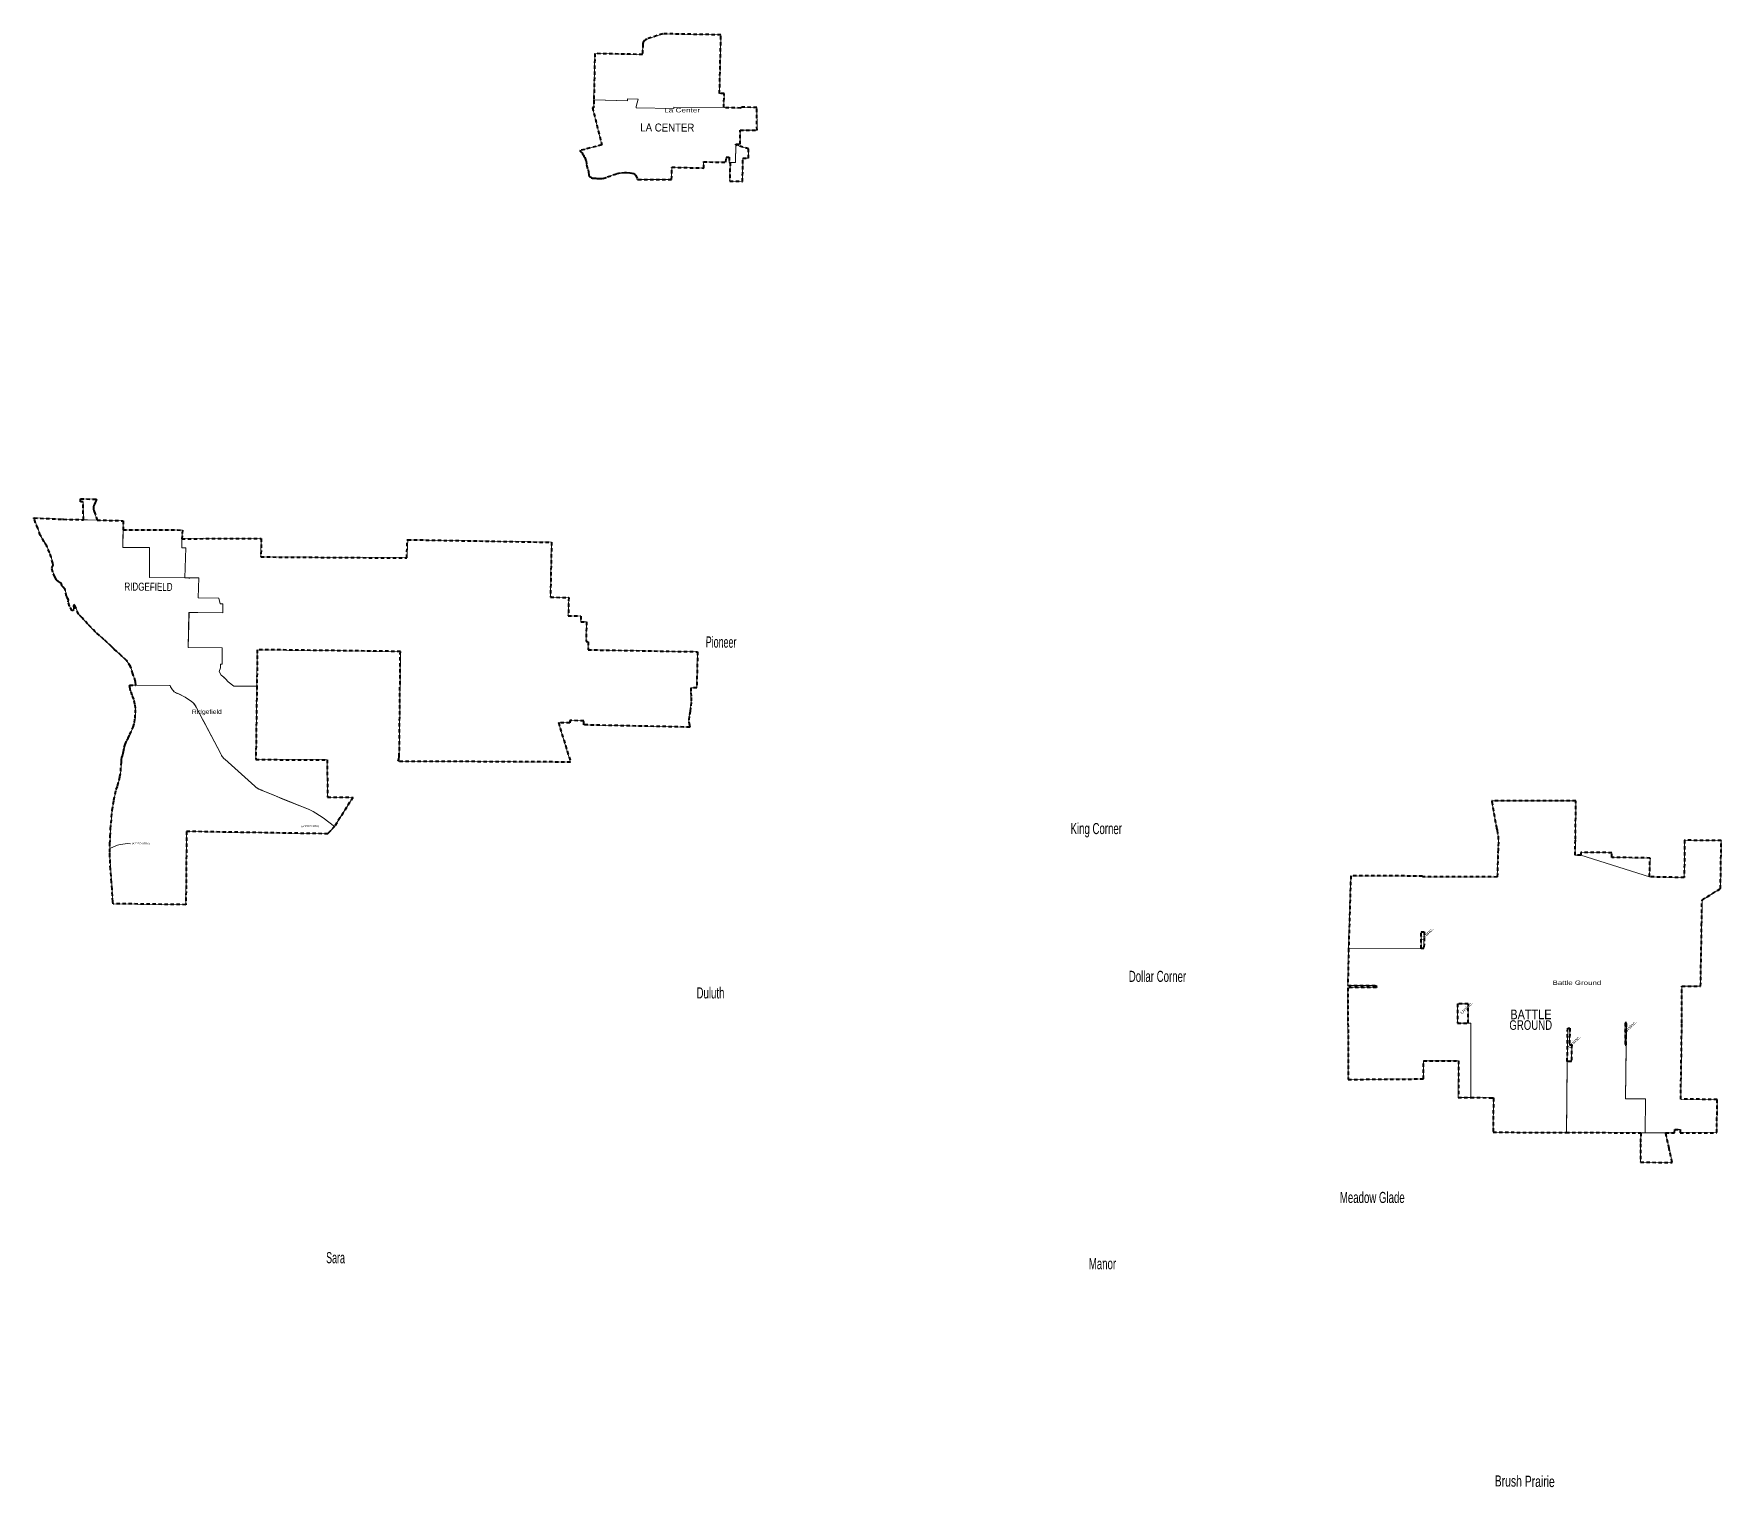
# Model space of a CAD drawing. Header units: feet. Extents: x -903180 to 1023491, y -707744 to 564635.
# Drawn here: x -447946 to -387109, y -643884 to -591494 of the extents above; entities that cross this region are included whole.
import ezdxf

# ---------------------------------------------------------------- set-up
doc = ezdxf.new("R2010")
doc.units = ezdxf.units.FT
doc.header["$LTSCALE"] = 80
doc.linetypes.add('SHORT_DASHED', pattern=[2.7, 1.5, -1.2])
for name, color, linetype, lineweight in [('1', 7, 'Continuous', 13), ('13', 7, 'SHORT_DASHED', 40), ('58', 7, 'Continuous', 13)]:
    doc.layers.add(name, color=color, linetype=linetype, lineweight=lineweight)
for name, color, linetype in [('14', 7, 'Continuous'), ('16', 7, 'Continuous'), ('36', 7, 'Continuous')]:
    doc.layers.add(name, color=color, linetype=linetype)

msp = doc.modelspace()

# ---------------------------------------------------------------- linework, layer by layer
at = {"layer": '1'}
msp.add_arc((-444543.91, -621967.48), 1281.3, 86.10675, 119.72474, dxfattribs=at)
at = {"layer": '13'}
msp.add_line((-445671.83, -608267.92), (-445691.76, -608306.52), dxfattribs=at)
for points in [[(-426178.04, -596745.88), (-426156.87, -596745.95), (-424948.66, -596750.32), (-424940.08, -596305.18), (-423786.59, -596334.35), (-423795.38, -596110.11), (-422990.4, -596125.75), (-422988.08, -595941.46), (-422872.33, -595944.82), (-422875.49, -596129.47), (-422844.13, -596129.62), (-422848.55, -596802.49), (-422390.98, -596815.37), (-422382.37, -595975.03), (-422183.7, -595975.73), (-422178.1, -595675.59), (-422176.36, -595647.79), (-422379.49, -595581.83), (-422633.98, -595503.6), (-422635.43, -595470.48), (-422475.28, -595472.62), (-422475.68, -594964.19), (-421870.68, -594966.79), (-421876.57, -594150.34), (-422457.8, -594141.86), (-422458.1, -594172.39), (-423068.55, -594156.81), (-423056.66, -593648.16), (-423221.63, -593645.04), (-423172.27, -591533.59), (-425271.43, -591493.96), (-425837.61, -591683.25), (-425893.96, -591707.44), (-425931.12, -591740.64), (-425956.61, -591773.78), (-425974.41, -591809.41), (-425984.91, -591844.12), (-425985.37, -591853.26), (-425987.33, -591868.9), (-426001, -592240.32), (-427717.77, -592207.91), (-427751.11, -593877.68), (-427751.3, -593897.5), (-427753.71, -594154.52), (-427802.98, -594153.38), (-427468.57, -595498.58), (-428244.5, -595703.87), (-428262.52, -595708.64), (-428244.5, -595727.57), (-428226.23, -595746.76), (-428208.11, -595754.54), (-428175.64, -595790.17), (-428167.29, -595818.11), (-428124.63, -595867.63), (-428110.07, -595911.52), (-428077.57, -595949.16), (-428035.91, -596078.82), (-428017.96, -596234.83), (-427961.8, -596404.37), (-427942.83, -596480.24), (-427939.56, -596582.36), (-427923.05, -596622.21), (-427898.71, -596647.93), (-427888.63, -596653.81), (-427842.14, -596689.27), (-427801.98, -596698.77), (-427669.85, -596699.05), (-427639.67, -596710.69), (-427557.53, -596715.63), (-427425.51, -596707.91), (-427258.01, -596653.66), (-426907.22, -596528.94), (-426753.42, -596500.91), (-426651.39, -596495.59), (-426575.25, -596500.6), (-426445.81, -596507.18), (-426328.7, -596525.46), (-426272.15, -596564.79), (-426257.87, -596586.64), (-426247.76, -596594.52), (-426187.25, -596725.88)], [(-388788.7, -631110.18), (-388786.83, -630985.19), (-388586.81, -630985.74), (-388589.29, -631108.33), (-387273.17, -631102.95), (-387250.47, -629907.01), (-388570.48, -629896.22), (-388529.24, -627145.31), (-388526, -625820.23), (-387852.01, -625817.46), (-387815.51, -623636.88), (-387815.17, -623616.86), (-387800.84, -622719.03), (-387135.39, -622306.71), (-387108.84, -620577.41), (-388428.36, -620562.95), (-388444.78, -621907.08), (-389695.03, -621884.12), (-389676.3, -621204.4), (-391055.17, -621180.51), (-391056.13, -621011.52), (-392171.13, -621008.6), (-392168.74, -621104.57), (-392379.22, -621106.72), (-392368.38, -620520.29), (-392346.21, -619146.28), (-395371.65, -619146.22), (-395381.2, -619146.22), (-395377.72, -619166.22), (-395217.1, -620088.88), (-395213.26, -620110.95), (-395208.98, -620128.88), (-395192.03, -620199.81), (-395155.98, -620420.81), (-395143.23, -620644.36), (-395153.22, -620853.3), (-395154.41, -620878.22), (-395154.85, -620893.3), (-395185.25, -621888.1), (-397881.26, -621877.31), (-397880.79, -621853.93), (-400464.38, -621845.88), (-400544.23, -624478.34), (-400570.94, -625803.52), (-399543.63, -625792.98), (-399543.19, -625872.58), (-400571.09, -625877.67), (-400556.34, -629185.38), (-397837.93, -629166.31), (-397847.48, -628515.23), (-396577.46, -628516.05), (-396587.49, -629838.31), (-396135.49, -629839.65), (-395354.26, -629842.97), (-395320.76, -629843.12), (-395321.01, -629863.06), (-395336.51, -631088.06), (-392693.69, -631099.32), (-390012.85, -631106.08), (-390016.64, -631506.53), (-390017.48, -632170.37), (-388872.93, -632175.36), (-388987.06, -631675.05), (-389118.16, -631107.98)], [(-397924.23, -623860.23), (-397816.27, -623862.18), (-397828.36, -624461.99), (-397933.17, -624461.92)], [(-396235.49, -626456.2), (-396615.49, -626457.64), (-396615.49, -627157.65), (-396235.49, -627156.2)], [(-390577.48, -627938.01), (-390537.48, -627937.95), (-390527.14, -627142.09), (-390567.15, -627142.09)], [(-392512.67, -628534.73), (-392660.4, -628534.52), (-392644.83, -627334.55), (-392569.83, -627334.76), (-392577.61, -627934.74), (-392500.27, -627933.55)]]:
    msp.add_lwpolyline(points, close=True, dxfattribs=at)
for points in [[(-442460.97, -622886.2), (-445082.19, -622849.76), (-445098.18, -622766.79), (-445106.19, -622562.47), (-445120.2, -622324.1), (-445146.22, -622069.69), (-445159.35, -621856.09), (-445182.61, -621602.96), (-445200.05, -621154.9), (-445202.95, -620989.05), (-445197.14, -620686.46), (-445191.32, -620411.52), (-445173.88, -620156.93), (-445121.55, -619476.1), (-445054.68, -619115.32), (-444976.17, -618734.17), (-444920.93, -618600.33), (-444862.79, -618393.75), (-444836.62, -618271.55), (-444810.46, -618070.79), (-444787.92, -617747.84), (-444776.28, -617653.28), (-444764.65, -617581.99), (-444746.48, -617517.26), (-444721.41, -617426.33), (-444708.32, -617363.78), (-444682.89, -617226.32), (-444648, -617107.04), (-444584.03, -616961.56), (-444543.33, -616885.92), (-444485.18, -616752.08), (-444365.98, -616487.32), (-444314.5, -616316.8), (-444290.38, -616157.09), (-444281.66, -615976.7), (-444278.75, -615805.04), (-444296.19, -615659.57), (-444339.81, -615479.18), (-444392.14, -615330.8), (-444453.2, -615176.6), (-444470.38, -615107.89), (-444491.08, -614971.39), (-444260.87, -614973.6), (-444278.57, -614839.82), (-444370.15, -614560.61), (-444455.5, -614299.35), (-444600.39, -614078.91), (-444792.81, -613899.16), (-445049.87, -613672.18), (-445145.12, -613579.29), (-445414.57, -613322.44), (-445726.21, -613054.11), (-446004.05, -612767.31), (-446196.98, -612547.51), (-446334.81, -612411.11), (-446481.21, -612070.52), (-446512.86, -612100.98), (-446499.09, -612241), (-446558.53, -612289.85), (-446662.74, -612120.96), (-446706.66, -611971.32), (-446691.55, -611899.01), (-446767.19, -611773.82), (-446816.42, -611520.09), (-446916.26, -611404.08), (-446934.88, -611382.45), (-446938.96, -611364.08), (-446946.43, -611330.4), (-446950.93, -611317.75), (-446957.96, -611297.99), (-446978.34, -611285.32), (-447050.17, -611240.69), (-447127.87, -611175.72), (-447191.13, -611070.68), (-447253.65, -610887.3), (-447298.52, -610748.27), (-447251.42, -610652.24), (-447258.78, -610581.85), (-447314.93, -610362.35), (-447381.64, -610197.01), (-447477.81, -609963.1), (-447574.71, -609805.53), (-447711.05, -609571.27), (-447799.02, -609319.35), (-447938.64, -608966.48), (-447945.81, -608946.7), (-447930.64, -608947.38), (-446908.34, -608993.2), (-446890.66, -608994), (-446868.34, -608994.54), (-446154.21, -609011.9), (-446166.66, -608361.68), (-446262.45, -608360.03), (-446264.39, -608258.64), (-445671.83, -608267.92)], [(-445691.76, -608306.52), (-445695.86, -608317.77), (-445726.93, -608383.55), (-445758.7, -608451.67), (-445779.94, -608498.03), (-445789, -608545.16), (-445793.75, -608593.63), (-445791.06, -608631.26), (-445783.14, -608675.28), (-445763.99, -608717.63), (-445655.37, -609024.04), (-444723.62, -609046.7), (-444723.93, -609368.9), (-442581.57, -609381.18), (-442603.63, -609694.33), (-439743.94, -609689.49), (-439755.83, -610350.11), (-434492.79, -610389.58), (-434483.44, -609731.19), (-434463.44, -609731.1), (-429277.38, -609822.71), (-429320.08, -611802.26), (-428660.17, -611813.97), (-428674.41, -612473.82), (-428221.48, -612481.86), (-428225.97, -612689.82), (-428018.01, -612693.51), (-428033.37, -613405.35), (-427953.38, -613406.77), (-427959.68, -613698.7), (-424011.78, -613768.74), (-424046.53, -615071.31), (-424258.62, -615069.01), (-424252.92, -615253.54), (-424245.39, -615423.11), (-424241.62, -615600.21), (-424264.23, -615788.62), (-424286.84, -615928.04), (-424316.98, -616101.37), (-424328.29, -616293.54), (-424301.91, -616414.12), (-424298.26, -616488.08), (-428112.88, -616405.12), (-428110.68, -616258.13), (-428623.57, -616246.97), (-428624.87, -616333.95), (-429030.38, -616325.13), (-428592.29, -617745.72), (-434809.43, -617718.78), (-434781.6, -617635.28), (-434768.18, -617541.34), (-434729.18, -613758.45), (-439885.63, -613694.21), (-439902, -615013.19), (-439939.31, -617654.16), (-437370.9, -617669.15), (-437350.29, -619009.12), (-436441.87, -619016.91), (-437102.21, -620065.51), (-437348.26, -620330.84), (-442435.61, -620246.25), (-442460.97, -622886.2)]]:
    msp.add_lwpolyline(points, dxfattribs=at)
at = {"layer": '58'}
for points in [[(-423172.27, -591533.59), (-423221.63, -593645.04), (-423056.66, -593648.16), (-423068.55, -594156.81), (-424868.85, -594142.87), (-424872.28, -594188.99), (-426231.43, -594164.72), (-426232.6, -594110.43), (-426156.33, -593850.03), (-426538.24, -593841.95), (-426537.44, -593906.04), (-427751.11, -593877.68), (-427717.77, -592207.91), (-426001, -592240.32), (-425987.33, -591868.9), (-425974.41, -591809.41), (-425956.61, -591773.78), (-425931.12, -591740.64), (-425893.96, -591707.44), (-425837.61, -591683.25), (-425271.43, -591493.96)], [(-426178.04, -596745.88), (-426156.87, -596745.95), (-424948.66, -596750.32), (-424940.08, -596305.18), (-423786.59, -596334.35), (-423795.38, -596110.11), (-422990.4, -596125.75), (-422988.08, -595941.46), (-422872.33, -595944.82), (-422875.49, -596129.47), (-422641.93, -596137.87), (-422635.43, -595470.48), (-422475.28, -595472.62), (-422475.68, -594964.19), (-421870.68, -594966.79), (-421876.57, -594150.34), (-422457.8, -594141.86), (-422458.1, -594172.39), (-423068.55, -594156.81), (-424868.85, -594142.87), (-424872.28, -594188.99), (-426231.43, -594164.72), (-426232.6, -594110.43), (-426156.33, -593850.03), (-426538.24, -593841.95), (-426537.44, -593906.04), (-427731.11, -593878.14), (-427751.11, -593877.68), (-427751.3, -593897.5), (-427753.71, -594154.52), (-427802.98, -594153.38), (-427468.57, -595498.58), (-428244.5, -595703.87), (-428262.52, -595708.64), (-428244.5, -595727.57), (-428226.23, -595746.76), (-428208.11, -595754.54), (-428175.64, -595790.17), (-428167.29, -595818.11), (-428124.63, -595867.63), (-428110.07, -595911.52), (-428077.57, -595949.16), (-428035.91, -596078.82), (-428017.96, -596234.83), (-427961.8, -596404.37), (-427942.83, -596480.24), (-427939.56, -596582.36), (-427923.05, -596622.21), (-427898.71, -596647.93), (-427888.63, -596653.81), (-427842.14, -596689.27), (-427801.98, -596698.77), (-427669.85, -596699.05), (-427639.67, -596710.69), (-427557.53, -596715.63), (-427425.51, -596707.91), (-427258.01, -596653.66), (-426907.22, -596528.94), (-426753.42, -596500.91), (-426651.39, -596495.59), (-426575.25, -596500.6), (-426445.81, -596507.18), (-426328.7, -596525.46), (-426272.15, -596564.79), (-426257.87, -596586.64), (-426247.76, -596594.52), (-426187.25, -596725.88)], [(-422379.49, -595581.83), (-422176.36, -595647.79), (-422183.7, -595975.73), (-422382.37, -595975.03), (-422390.98, -596815.37), (-422848.55, -596802.49), (-422844.13, -596129.62), (-422641.93, -596137.87), (-422633.98, -595503.6)], [(-445655.37, -609024.04), (-445763.99, -608717.63), (-445792.91, -608622.79), (-445791.03, -608556.98), (-445779.76, -608506.22), (-445671.83, -608267.92), (-446264.39, -608258.64), (-446262.45, -608360.03), (-446166.66, -608361.68), (-446154.21, -609011.97)], [(-442468, -610020.41), (-442500.3, -611110.29), (-443776.43, -611091.9), (-443768.86, -610006.58), (-444738.97, -610008.64), (-444723.93, -609368.9), (-442581.57, -609381.18), (-442603.63, -609694.33), (-442602.02, -610018.98)], [(-434768.18, -617541.34), (-434781.6, -617635.28), (-434809.43, -617718.78), (-428592.29, -617745.72), (-429030.38, -616325.13), (-428624.87, -616333.95), (-428623.57, -616246.97), (-428110.68, -616258.13), (-428112.88, -616405.12), (-424298.26, -616488.08), (-424301.91, -616414.12), (-424328.29, -616293.54), (-424316.98, -616101.37), (-424286.84, -615928.04), (-424264.23, -615788.62), (-424241.62, -615600.21), (-424252.92, -615253.54), (-424258.62, -615069.01), (-424046.53, -615071.31), (-424011.78, -613768.74), (-427959.68, -613698.7), (-427953.38, -613406.77), (-428033.37, -613405.35), (-428018.01, -612693.51), (-428225.97, -612689.82), (-428221.48, -612481.86), (-428221.48, -612481.86), (-428674.41, -612473.82), (-428660.17, -611813.97), (-429320.08, -611802.26), (-429277.38, -609822.71), (-434463.44, -609731.1), (-434492.79, -610389.58), (-439755.83, -610350.11), (-439743.94, -609689.49), (-442603.63, -609694.33), (-442602.02, -610018.98), (-442468, -610020.41), (-442500.3, -611110.29), (-442000.08, -611110.31), (-442019.64, -611831.15), (-441271.51, -611836.12), (-441225.75, -612036.43), (-441126.15, -612037.09), (-441133.9, -612367.04), (-442340.28, -612354.12), (-442378.33, -613611.29), (-441151.13, -613623.34), (-441147.65, -614220.16), (-441218.88, -614219.7), (-441210.11, -614347.69), (-441258.49, -614485.83), (-441188.54, -614611.61), (-441094.55, -614685.44), (-441033.35, -614748.74), (-440935.74, -614850.21), (-440730.96, -615005.1), (-439902, -615013.19), (-439885.63, -613694.21), (-434729.18, -613758.45)], [(-442435.61, -620246.25), (-437348.26, -620330.84), (-437102.23, -620065.53), (-437511.7, -619754.17), (-437551.7, -619725.68), (-437876.85, -619525.25), (-438022.39, -619457.61), (-438022.39, -619457.61), (-438022.39, -619457.61), (-438022.39, -619457.61), (-439029.88, -619054.29), (-439252.53, -618954.03), (-439707.19, -618769.51), (-439762.26, -618749.09), (-439938.39, -618649.65), (-439978.39, -618616.71), (-441059.88, -617643.32), (-441077.1, -617627.82), (-441154.87, -617539.21), (-441204.07, -617444.33), (-442096.13, -615764.65), (-442120.71, -615708.32), (-442195.07, -615612.46), (-442261.19, -615559.83), (-442261.19, -615559.83), (-442491.01, -615407.77), (-442732.89, -615281.9), (-442878.14, -615208.02), (-442943.49, -615145.15), (-442994.33, -615070.07), (-443028.58, -614985.7), (-444239.97, -614973.8), (-444491.08, -614971.39), (-444491.08, -614971.39), (-444453.2, -615176.6), (-444339.81, -615479.18), (-444296.19, -615659.57), (-444296.19, -615659.57), (-444278.75, -615805.04), (-444281.66, -615976.7), (-444290.38, -616157.09), (-444314.5, -616316.8), (-444365.98, -616487.32), (-444365.98, -616487.32), (-444485.18, -616752.08), (-444543.33, -616885.92), (-444584.03, -616961.56), (-444648, -617107.04), (-444682.89, -617226.32), (-444721.41, -617426.33), (-444746.48, -617517.26), (-444764.65, -617581.99), (-444787.92, -617747.84), (-444810.46, -618070.79), (-444836.62, -618271.55), (-444862.79, -618393.75), (-444976.17, -618734.17), (-444976.17, -618734.17), (-445054.68, -619115.32), (-445054.68, -619115.32), (-445121.55, -619476.1), (-445121.55, -619476.1), (-445173.88, -620156.93), (-445191.32, -620411.52), (-445191.32, -620411.52), (-445202.95, -620989.05), (-445200.05, -621154.9), (-445159.35, -621856.09), (-445120.2, -622324.1), (-445106.19, -622562.47), (-445082.19, -622849.76), (-442460.97, -622886.2)], [(-388788.7, -631110.18), (-388786.83, -630985.19), (-388586.81, -630985.74), (-388589.29, -631108.33), (-387273.17, -631102.95), (-387250.47, -629907.01), (-388570.48, -629896.22), (-388529.24, -627145.31), (-388526, -625820.23), (-387852.01, -625817.46), (-387815.51, -623636.88), (-387815.17, -623616.86), (-387813.31, -623553.19), (-387800.84, -622719.03), (-387135.39, -622306.71), (-387112.89, -620834.54), (-387108.84, -620577.41), (-388428.36, -620562.95), (-388438.96, -621400.94), (-388444.78, -621907.08), (-388444.78, -621907.08), (-388444.78, -621907.08), (-389695.03, -621884.12), (-392168.74, -621104.57), (-392379.22, -621106.72), (-392368.38, -620520.29), (-392346.21, -619146.28), (-392359.23, -619144.02), (-395371.65, -619146.22), (-395381.2, -619146.22), (-395377.72, -619166.22), (-395217.1, -620088.88), (-395213.26, -620110.95), (-395208.98, -620128.88), (-395192.03, -620199.81), (-395155.98, -620420.81), (-395143.23, -620644.36), (-395153.22, -620853.3), (-395154.41, -620878.22), (-395154.85, -620893.3), (-395185.25, -621888.1), (-397881.26, -621877.31), (-397880.79, -621853.93), (-400464.38, -621845.88), (-400544.23, -624478.34), (-397933.17, -624461.92), (-397924.23, -623860.23), (-397816.27, -623862.18), (-397828.36, -624461.99), (-400544.23, -624478.34), (-400570.94, -625803.52), (-399543.63, -625792.98), (-399543.19, -625872.58), (-400571.09, -625877.67), (-400556.34, -629185.38), (-397837.93, -629166.31), (-397847.48, -628515.23), (-396577.46, -628516.05), (-396587.49, -629838.31), (-396135.49, -629839.65), (-396135.49, -627155.83), (-396235.49, -627156.2), (-396615.49, -627157.65), (-396615.49, -626457.64), (-396235.49, -626456.2), (-396235.49, -627156.2), (-396135.49, -627155.83), (-396135.49, -629839.65), (-395354.26, -629842.97), (-395320.76, -629843.12), (-395321.01, -629863.06), (-395336.51, -631088.06), (-392693.69, -631099.32), (-392680.38, -630074.47), (-392660.4, -628534.52), (-392644.83, -627334.55), (-392569.83, -627334.76), (-392577.61, -627934.74), (-392500.27, -627933.55), (-392512.67, -628534.73), (-392660.4, -628534.52), (-392693.69, -631099.32), (-389856.63, -631107.24), (-389843.66, -629882.24), (-390562.68, -629880.27), (-390537.48, -627937.95), (-390577.48, -627938.01), (-390567.49, -627168.51), (-390567.15, -627142.09), (-390547.23, -627142.09), (-390547.2, -627142.09), (-390527.14, -627142.09), (-390527.46, -627166.67), (-390562.68, -629880.27), (-389843.66, -629882.24), (-389856.63, -631107.24)], [(-392168.74, -621104.57), (-392171.13, -621008.6), (-391056.13, -621011.52), (-391055.17, -621180.51), (-389676.3, -621204.4), (-389695.03, -621884.12)], [(-388872.93, -632175.36), (-390017.48, -632170.37), (-390016.64, -631506.53), (-390012.85, -631106.08), (-389856.63, -631107.24), (-389118.16, -631107.98), (-388987.06, -631675.05)]]:
    msp.add_lwpolyline(points, close=True, dxfattribs=at)
for points in [[(-437102.23, -620065.53), (-436441.87, -619016.91), (-437350.29, -619009.12), (-437370.9, -617669.15), (-439939.31, -617654.16), (-439902, -615013.19), (-440730.96, -615005.1), (-440935.74, -614850.21), (-441033.35, -614748.74), (-441088.83, -614691.22), (-441094.55, -614685.44), (-441188.54, -614611.61), (-441258.49, -614485.83), (-441210.11, -614347.69), (-441218.88, -614219.7), (-441147.65, -614220.16), (-441151.13, -613623.34), (-442378.33, -613611.29), (-442360.57, -612376.06), (-442360.25, -612353.86), (-442340.28, -612354.12), (-442033.94, -612358.24), (-441133.9, -612367.04), (-441126.15, -612037.09), (-441225.75, -612036.43), (-441271.51, -611836.12), (-442019.64, -611831.15), (-442000.08, -611110.31), (-442318.75, -611111.69), (-442338.75, -611111.78), (-442358.75, -611110.78), (-443776.43, -611091.9), (-443768.86, -610006.58), (-444738.97, -610008.64), (-444723.62, -609046.7), (-446868.34, -608994.54), (-446890.66, -608994), (-446908.34, -608993.2), (-447930.64, -608947.38), (-447945.81, -608946.7), (-447938.64, -608966.48), (-447799.02, -609319.35), (-447711.05, -609571.27), (-447574.71, -609805.53), (-447477.81, -609963.1), (-447381.64, -610197.01), (-447314.93, -610362.35), (-447258.78, -610581.85), (-447251.42, -610652.24), (-447298.52, -610748.27), (-447253.65, -610887.3), (-447191.13, -611070.68), (-447127.87, -611175.72), (-447050.17, -611240.69), (-446978.34, -611285.32), (-446957.96, -611297.99), (-446950.93, -611317.75), (-446946.43, -611330.4), (-446938.96, -611364.08), (-446934.88, -611382.45), (-446916.26, -611404.08), (-446816.42, -611520.09), (-446767.19, -611773.82), (-446691.55, -611899.01), (-446706.66, -611971.32), (-446662.74, -612120.96), (-446558.53, -612289.85), (-446499.09, -612241), (-446512.86, -612100.98), (-446481.21, -612070.52), (-446334.81, -612411.11), (-446196.98, -612547.51), (-446004.05, -612767.31), (-445726.21, -613054.11), (-445414.57, -613322.44), (-445145.12, -613579.29), (-445049.87, -613672.18), (-444792.81, -613899.16), (-444600.39, -614078.91), (-444455.5, -614299.35), (-444370.15, -614560.61), (-444278.57, -614839.82), (-444262.62, -614960.34), (-444260.86, -614973.59), (-444239.97, -614973.8), (-443048.46, -614985.51), (-443028.58, -614985.7), (-443021.53, -615006.05), (-443013.6, -615028.96), (-442994.33, -615070.07), (-442970.88, -615108.94), (-442943.49, -615145.15), (-442912.46, -615178.3), (-442878.14, -615208.02), (-442840.89, -615234), (-442801.14, -615255.93), (-442759.31, -615273.6), (-442755.46, -615274.81), (-442732.89, -615281.9), (-442715.46, -615290.97), (-442491.01, -615407.77)], [(-442491.01, -615407.77), (-442261.19, -615559.83), (-442246.33, -615571.02), (-442226.01, -615586.31), (-442206.33, -615602.94), (-442195.07, -615612.46), (-442166.98, -615641.75), (-442142.1, -615673.82), (-442120.71, -615708.32), (-442107.99, -615733.59), (-442096.13, -615764.65), (-441827.06, -616269.95), (-441818.37, -616286.27), (-441805.81, -616309.95), (-441204.07, -617444.33), (-441189.53, -617471.74), (-441183.96, -617484.33), (-441175.8, -617502.76), (-441154.87, -617539.21), (-441130.25, -617573.27), (-441102.2, -617604.57), (-441099.88, -617606.72), (-441077.1, -617627.82), (-441059.88, -617643.32), (-439978.39, -618616.71), (-439956.27, -618636.62), (-439938.39, -618649.65), (-439895.12, -618681.18), (-439830.47, -618718.62), (-439762.26, -618749.09), (-439747.19, -618754.38), (-439726.01, -618761.82), (-439707.19, -618769.51), (-438022.39, -619457.61), (-437916.85, -619504.35), (-437895.21, -619513.93), (-437876.85, -619525.25), (-437551.7, -619725.68), (-437530.14, -619740.14), (-437511.7, -619754.17), (-437102.23, -620065.53)]]:
    msp.add_lwpolyline(points, dxfattribs=at)

# ---------------------------------------------------------------- texts
at = {"layer": '1'}
for p in [(-438291.7, -620089.81), (-444406.75, -620714.23)]:
    msp.add_text('(APPROX BDY)', height=64, dxfattribs=at).set_placement(p)
at = {"layer": '14'}
for s, rotation, width, p in [('LA CENTER', 359.793, 0.9, (-426079.12, -595014.77)), ('RIDGEFIELD', 359.485, 0.75, (-444678.6, -611562.25))]:
    msp.add_text(s, height=288.5, rotation=rotation, dxfattribs=dict(at, width=width)).set_placement(p)
for s, width, p in [('GROUND', 0.75, (-394747.57, -627397.54)), ('BATTLE', 0.85, (-394711.97, -627014.26))]:
    msp.add_text(s, height=345.6, dxfattribs=dict(at, width=width)).set_placement(p)
at = {"layer": '16'}
for s, width, p in [('Pioneer', 0.6, (-423721.6, -613614.45)), ('Sara', 0.6, (-437406.51, -635807.03)), ('Brush Prairie', 0.7, (-395276.24, -643854.8))]:
    msp.add_text(s, height=400, rotation=359.37, dxfattribs=dict(at, width=width)).set_placement(p)
at = {"layer": '16', "width": 0.65}
for s, p in [('King Corner', (-410568.71, -620341.73)), ('Dollar Corner', (-408467.63, -625668.69)), ('Duluth', (-424051, -626266.05)), ('Meadow Glade', (-400859.17, -633637.95)), ('Manor', (-409910.79, -636025.55))]:
    msp.add_text(s, height=400, dxfattribs=at).set_placement(p)
at = {"layer": '36'}
for s, width, p in [('La Center', 1.4, (-425218.09, -594327.13)), ('Ridgefield', 1.15, (-442246.18, -616008.45)), ('Battle Ground', 1.35, (-393190.98, -625777.93))]:
    msp.add_text(s, height=157.5, dxfattribs=dict(at, width=width)).set_placement(p)
at = {"layer": '36', "width": 1.35}
for p in [(-397880.31, -624185.18), (-396453.61, -626846.23), (-390551.89, -627525.25), (-392575.03, -628068.51)]:
    msp.add_text('Uninc.', height=113, rotation=45, dxfattribs=at).set_placement(p)

doc.saveas('drawing.dxf')
